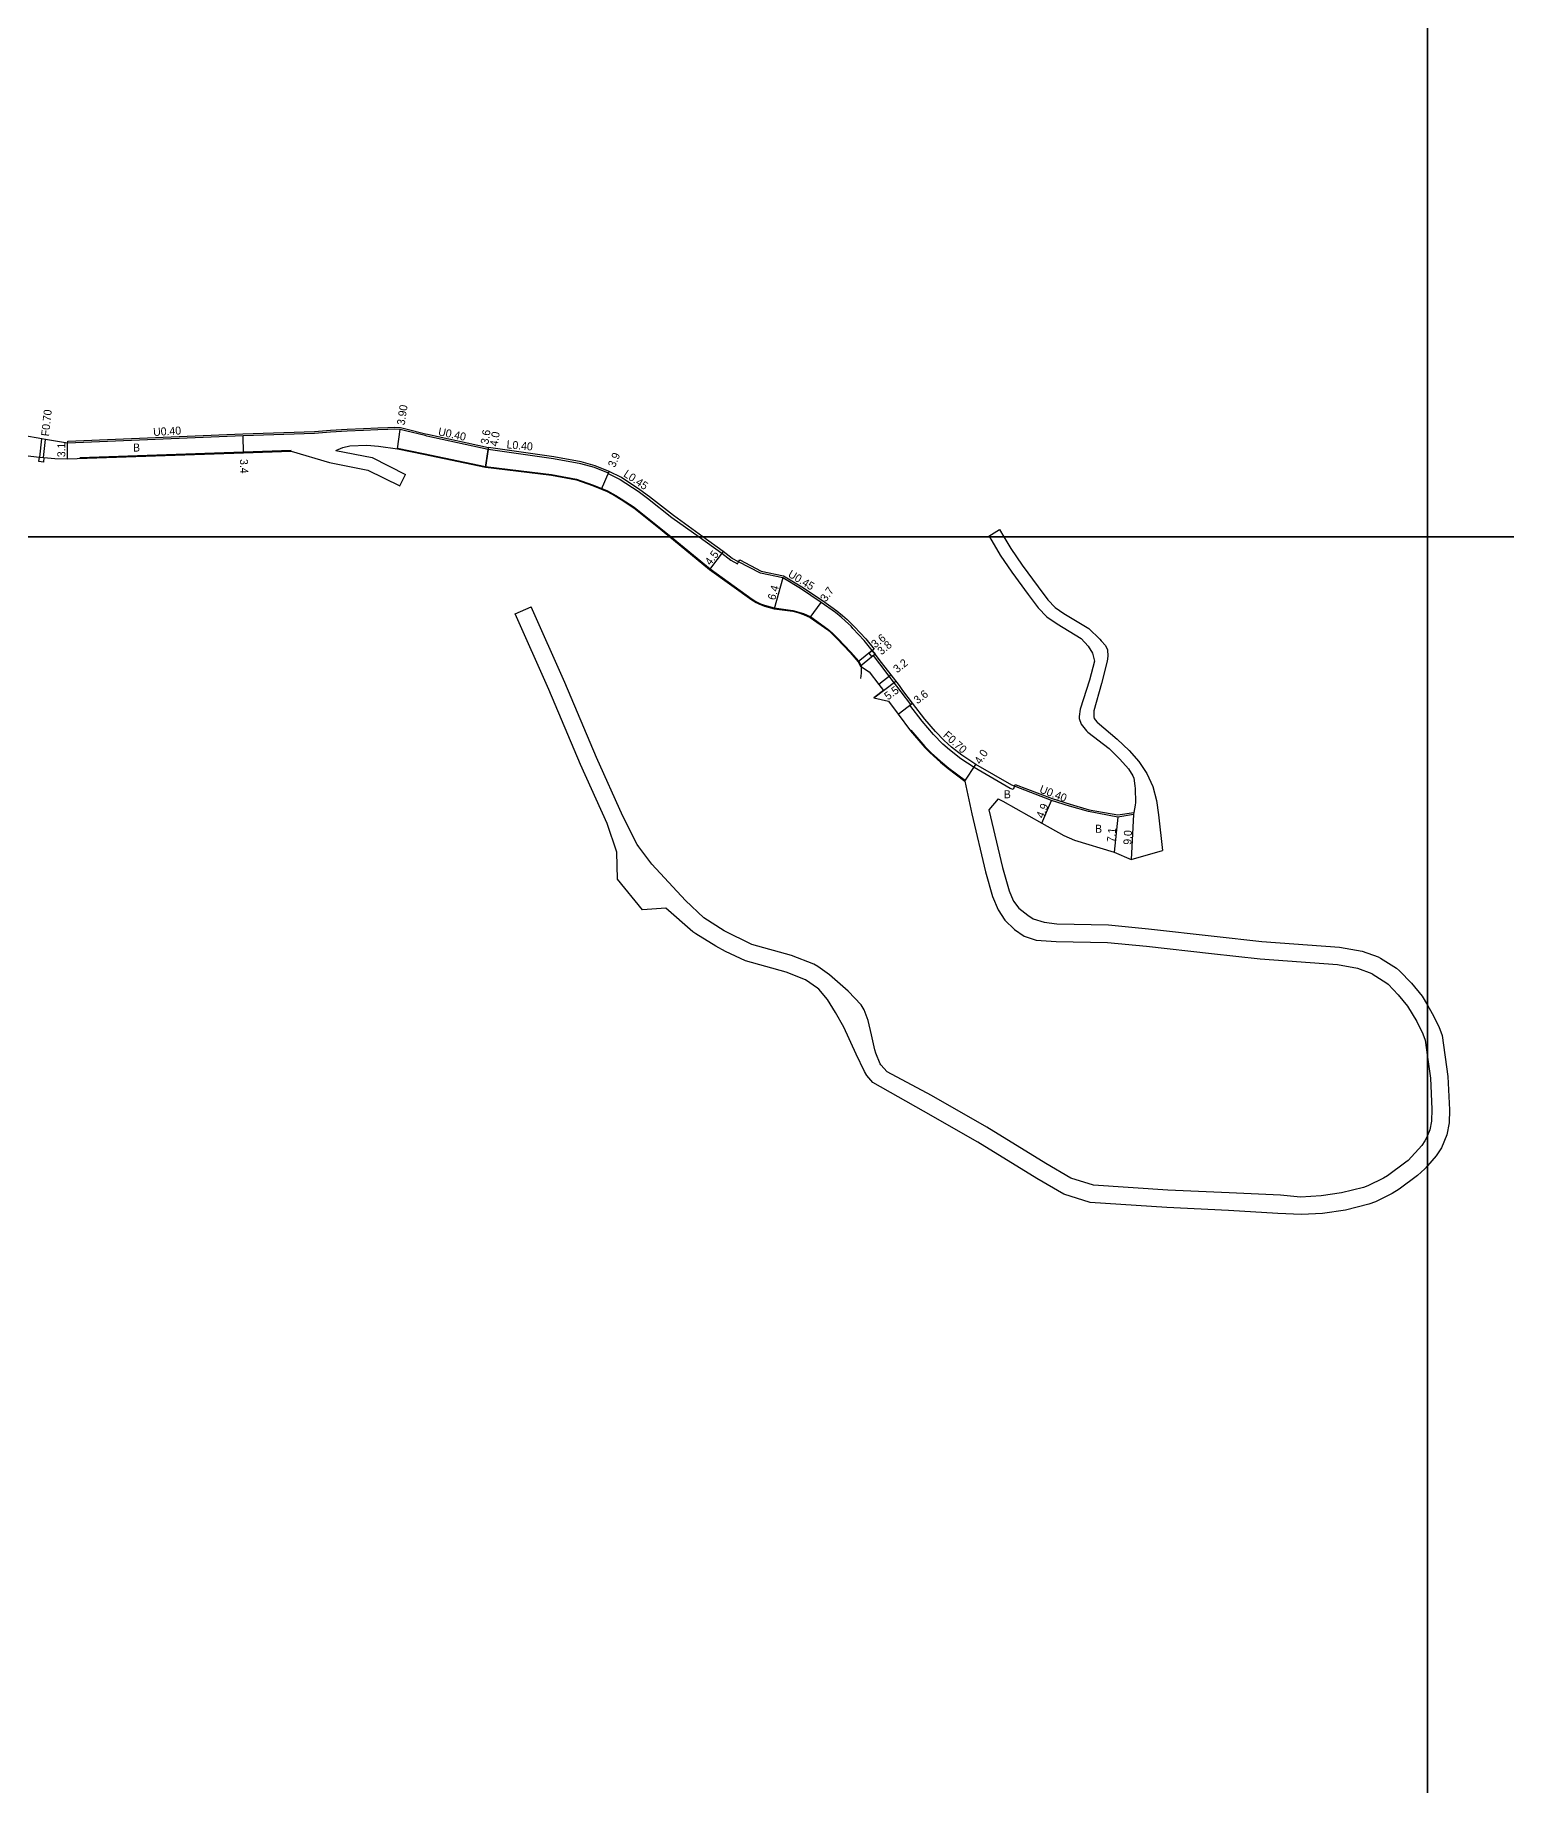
# Model space of a CAD drawing. Header units: metres. Extents: x -28000 to -23998, y -90000 to -87000.
# Drawn here: x -27478.4 to -27184.1, y -89649.8 to -89299.6 of the extents above; entities that cross this region are included whole.
import ezdxf

# ---------------------------------------------------------------- set-up
doc = ezdxf.new("R2010")
doc.units = ezdxf.units.M
doc.header["$LTSCALE"] = 2.5
for name, color, linetype in [('側溝・桝', 7, 'Continuous'), ('図郭', 7, 'Continuous'), ('幅員', 7, 'Continuous'), ('歩道・分離帯・安全施設', 7, 'Continuous'), ('舗装', 7, 'Continuous'), ('道路', 7, 'Continuous')]:
    doc.layers.add(name, color=color, linetype=linetype)
doc.styles.get("Standard").update_dxf_attribs({"font": ''})
doc.styles.get('Standard').set_extended_font_data('@MS PGothic')

msp = doc.modelspace()

# ---------------------------------------------------------------- linework, layer by layer
at = {"layer": '側溝・桝', "flags": 128}
for points in [[(-27477.4, -89384.05), (-27477, -89380.39)], [(-27471.87, -89381.28), (-27471.84, -89380.88), (-27436.8, -89379.41), (-27422.52, -89378.91), (-27419.31, -89378.66), (-27415.98, -89378.49), (-27412.71, -89378.32), (-27409.87, -89378.17), (-27407.84, -89378.1), (-27406.42, -89378.09), (-27405.3, -89378.14), (-27404.22, -89378.38), (-27400.29, -89379.37), (-27399.93, -89379.45), (-27387.69, -89382.12)], [(-27476.7, -89384.13), (-27476.31, -89380.51)], [(-27363.75, -89387.28), (-27366.52, -89386.16), (-27369.28, -89385.38), (-27374.7, -89384.38), (-27387.76, -89382.51)], [(-27363.77, -89387.33), (-27361.37, -89388.52), (-27357.8, -89390.89), (-27355.95, -89392.23), (-27351.03, -89396.12), (-27345.63, -89400)], [(-27345.63, -89400), (-27341.09, -89403.26), (-27339.27, -89404.69), (-27337.92, -89405.39), (-27337.71, -89404.99)], [(-27303.28, -89433.52), (-27305.21, -89430.99), (-27307.59, -89427.85), (-27309.5, -89425.37), (-27310.77, -89423.71)], [(-27282.53, -89449.88), (-27282.79, -89450.54), (-27283.4, -89450.3), (-27290.62, -89446.11), (-27293.3, -89444.37), (-27295.58, -89442.62), (-27296.9, -89441.43), (-27298.78, -89439.51), (-27301.04, -89436.89), (-27303.48, -89433.67), (-27302.92, -89433.25)], [(-27282.53, -89449.88), (-27282.39, -89449.51), (-27275.04, -89452.36), (-27271.45, -89453.44), (-27267.64, -89454.57), (-27261.9, -89455.62), (-27258.71, -89455.1)]]:
    msp.add_lwpolyline(points, dxfattribs=at)
for points in [[(-27477.59, -89384.93), (-27477.49, -89384.04), (-27477.4, -89384.05), (-27476.7, -89384.13), (-27476.59, -89384.14), (-27476.7, -89385.04)], [(-27311.61, -89423.23), (-27311.33, -89423.01), (-27310.98, -89422.73), (-27310.42, -89423.43), (-27310.77, -89423.71), (-27311.05, -89423.93)]]:
    msp.add_lwpolyline(points, close=True, dxfattribs=at)
at = {"layer": '側溝・桝'}
for points in [[(-27363.77, -89387.33), (-27363.59, -89386.92)], [(-27337.71, -89404.99), (-27337.5, -89404.59), (-27333.18, -89406.85), (-27328.71, -89407.78), (-27325.08, -89409.97), (-27320.97, -89412.74), (-27318.08, -89414.8), (-27316.92, -89415.72), (-27316.02, -89416.5), (-27314.92, -89417.58), (-27314.53, -89418), (-27312.26, -89420.42), (-27310.63, -89422.45), (-27310.98, -89422.73)]]:
    msp.add_lwpolyline(points, dxfattribs=at)
at = {"layer": '図郭'}
for points in [[(-28000, -89400), (-27200, -89400), (-27200, -88800), (-28000, -88800)], [(-27200, -89400), (-26400, -89400), (-26400, -88800), (-27200, -88800)], [(-28000, -90000), (-27200, -90000), (-27200, -89400), (-28000, -89400)], [(-27200, -90000), (-26400, -90000), (-26400, -89400), (-27200, -89400)]]:
    msp.add_lwpolyline(points, close=True, dxfattribs=at)
at = {"layer": '幅員', "flags": 128}
for points in [[(-27436.67, -89383.17), (-27436.79, -89379.81)], [(-27471.87, -89384.38), (-27471.87, -89381.28)], [(-27388.31, -89386.07), (-27387.69, -89382.12)], [(-27365.09, -89390.49), (-27363.59, -89386.92)], [(-27340.82, -89402.9), (-27343.52, -89406.5)], [(-27328.88, -89408.21), (-27330.6, -89414.37)], [(-27323.38, -89416.11), (-27321.22, -89413.11)], [(-27310.98, -89422.73), (-27313.8, -89424.97)], [(-27310.42, -89423.43), (-27313.33, -89425.87)], [(-27310.65, -89432.17), (-27306.27, -89428.85)], [(-27307.23, -89427.58), (-27309.7, -89429.53)], [(-27305.79, -89435.43), (-27302.92, -89433.25)], [(-27292.47, -89448.84), (-27290.26, -89445.51)], [(-27277.08, -89457.26), (-27275.17, -89452.74)], [(-27261.9, -89456.03), (-27262.61, -89463.09)], [(-27258.79, -89455.52), (-27259.25, -89464.51)]]:
    msp.add_lwpolyline(points, dxfattribs=at)
at = {"layer": '幅員'}
for points in [[(-27405.94, -89382.4), (-27405.36, -89378.54)], [(-27387.76, -89382.51), (-27388.31, -89386.07)]]:
    msp.add_lwpolyline(points, dxfattribs=at)
at = {"layer": '歩道・分離帯・安全施設', "flags": 128}
for points in [[(-27469.45, -89384.15), (-27436.67, -89383.02), (-27427.15, -89382.68)], [(-27405.91, -89382.23), (-27400.68, -89383.33), (-27388.29, -89385.92), (-27375.11, -89387.51), (-27370.11, -89388.43), (-27366.89, -89389.58), (-27365.03, -89390.35), (-27363.94, -89390.81), (-27362.23, -89391.72), (-27361.18, -89392.37), (-27358.6, -89394.09), (-27352.92, -89398.58), (-27351.19, -89400)], [(-27351.19, -89400), (-27343.43, -89406.38), (-27334.97, -89412.48), (-27334.24, -89412.95), (-27333.33, -89413.4), (-27332.53, -89413.68), (-27330.57, -89414.22), (-27326.86, -89414.73), (-27325.69, -89415.03), (-27324.73, -89415.36), (-27323.3, -89415.98), (-27319.88, -89418.43), (-27319.02, -89419.17), (-27317.85, -89420.3), (-27315.28, -89423.05), (-27313.67, -89424.89), (-27313.18, -89425.84), (-27313.21, -89427.23), (-27313.34, -89428.32)], [(-27303.25, -89438.69), (-27300.45, -89441.93), (-27299.21, -89443.18), (-27297.37, -89444.84), (-27295.66, -89446.28), (-27292.38, -89448.72)]]:
    msp.add_lwpolyline(points, dxfattribs=at)
at = {"layer": '道路', "flags": 128}
for points in [[(-27387.69, -89382.12), (-27387.76, -89382.51), (-27400.01, -89379.84), (-27400.38, -89379.76), (-27404.31, -89378.77), (-27405.36, -89378.54), (-27406.42, -89378.49), (-27407.83, -89378.5), (-27409.85, -89378.57), (-27412.69, -89378.72), (-27415.96, -89378.89), (-27419.28, -89379.06), (-27422.5, -89379.31), (-27436.79, -89379.81), (-27471.87, -89381.28), (-27476.31, -89380.51), (-27477, -89380.39), (-27480.83, -89379.72), (-27480.71, -89379.03), (-27482.29, -89378.86)], [(-27482.29, -89383.48), (-27481.46, -89383.57), (-27477.49, -89384.04), (-27477.4, -89384.05), (-27476.7, -89384.13), (-27476.59, -89384.14), (-27474.42, -89384.31), (-27471.87, -89384.38), (-27436.67, -89383.17), (-27427.14, -89382.83)], [(-27405.94, -89382.4), (-27400.71, -89383.48), (-27388.31, -89386.07), (-27375.14, -89387.65), (-27370.15, -89388.58), (-27366.94, -89389.72), (-27365.09, -89390.49), (-27363.97, -89390.96), (-27362.42, -89391.78), (-27361.2, -89392.54), (-27358.69, -89394.21), (-27353.01, -89398.7), (-27351.43, -89400)], [(-27344.86, -89400), (-27350.76, -89395.76), (-27355.53, -89391.98), (-27357.46, -89390.58), (-27361.15, -89388.13), (-27363.59, -89386.92), (-27366.39, -89385.78), (-27369.19, -89384.99), (-27374.63, -89383.98), (-27387.69, -89382.12)], [(-27351.43, -89400), (-27343.52, -89406.5), (-27335.09, -89412.58), (-27334.23, -89413.11), (-27333.54, -89413.46), (-27332.54, -89413.83), (-27330.6, -89414.37), (-27326.89, -89414.87), (-27325.88, -89415.13), (-27324.75, -89415.52), (-27323.38, -89416.11), (-27319.9, -89418.61), (-27319.12, -89419.28), (-27318.05, -89420.31), (-27315.39, -89423.15), (-27313.8, -89424.97), (-27313.33, -89425.87), (-27311.64, -89427.01)], [(-27258.79, -89455.52), (-27261.9, -89456.03), (-27267.73, -89454.96), (-27271.56, -89453.83), (-27275.17, -89452.74), (-27282.53, -89449.88), (-27283.1, -89449.66), (-27290.26, -89445.51), (-27293.07, -89443.68), (-27295.17, -89442.04), (-27296.6, -89440.76), (-27298.34, -89438.95), (-27300.5, -89436.45), (-27302.92, -89433.25), (-27304.85, -89430.71), (-27305.57, -89429.76), (-27307.23, -89427.58), (-27309.14, -89425.1), (-27310.42, -89423.43), (-27310.98, -89422.73), (-27312.6, -89420.72), (-27314.86, -89418.31), (-27315.24, -89417.89), (-27316.33, -89416.83), (-27317.21, -89416.07), (-27318.35, -89415.16), (-27321.22, -89413.11), (-27325.32, -89410.35), (-27328.88, -89408.21), (-27333.33, -89407.28), (-27337.71, -89404.99), (-27339.02, -89404.31), (-27340.82, -89402.9), (-27344.86, -89400)], [(-27287.67, -89399.84), (-27285.52, -89398.56)], [(-27287.67, -89399.84), (-27287.57, -89400)], [(-27287.57, -89400), (-27285.39, -89403.66), (-27283.08, -89407.09), (-27279.82, -89411.51), (-27277.79, -89414.21), (-27276.07, -89416.02), (-27274.03, -89417.41), (-27269.25, -89420.32), (-27267.81, -89421.83), (-27266.97, -89423.27), (-27266.6, -89424.6), (-27266.59, -89424.85), (-27267.56, -89428.63), (-27269.42, -89434.46), (-27269.65, -89435.95), (-27269.63, -89436.34), (-27269.25, -89437.48), (-27268.16, -89438.81), (-27267.86, -89439.09), (-27263.64, -89442.34), (-27261.47, -89444.44), (-27259.78, -89446.4), (-27258.89, -89447.81), (-27258.72, -89448.24), (-27258.49, -89449.78), (-27258.46, -89450.34), (-27258.38, -89453.16), (-27258.41, -89453.64), (-27258.71, -89455.1), (-27258.79, -89455.52)], [(-27285.52, -89398.56), (-27284.66, -89400)], [(-27284.66, -89400), (-27283.27, -89402.33), (-27281.03, -89405.65), (-27277.81, -89410.02), (-27275.88, -89412.59), (-27274.44, -89414.1), (-27272.68, -89415.31), (-27267.67, -89418.35), (-27265.47, -89420.49), (-27265.22, -89420.78), (-27264.39, -89421.75), (-27263.95, -89422.57), (-27263.87, -89423.87), (-27264.02, -89424.87), (-27265.16, -89429.32), (-27266.71, -89434.77), (-27266.68, -89435.99), (-27266.65, -89436.31), (-27266.11, -89437.01), (-27266.05, -89437.06), (-27262, -89440.45), (-27259.66, -89442.72), (-27257.73, -89444.94), (-27256.09, -89447.32), (-27254.93, -89449.94), (-27254.16, -89452.76), (-27253.75, -89455.57)], [(-27382.37, -89415.42), (-27379.17, -89414)], [(-27200, -89525.8), (-27200.51, -89526.39), (-27201.99, -89527.74), (-27205.62, -89530.44), (-27207.05, -89531.33), (-27210.4, -89533.01), (-27211.72, -89533.49), (-27216.38, -89534.64), (-27220.97, -89535.32), (-27225.19, -89535.51), (-27229.88, -89535.34), (-27239.78, -89534.7), (-27252.12, -89534.15), (-27267.42, -89533.12), (-27272.7, -89531.45), (-27278.1, -89528.33), (-27289.88, -89521.07), (-27300.74, -89514.84), (-27310.89, -89509.15), (-27312.08, -89507.7), (-27312.56, -89506.93), (-27314.24, -89503.45), (-27316.67, -89498.04), (-27318.33, -89495.13), (-27319.95, -89492.51), (-27321.66, -89490.47), (-27321.91, -89490.24), (-27324.31, -89488.56), (-27328.22, -89487.05), (-27336.32, -89484.78), (-27340.35, -89482.9), (-27342.29, -89481.83), (-27346.25, -89479.39), (-27346.84, -89478.97), (-27352.24, -89474.29), (-27356.9, -89474.57), (-27361.9, -89468.49), (-27362.05, -89463.06), (-27364.01, -89457.36), (-27369.31, -89445.54), (-27375.66, -89430.55), (-27382.37, -89415.42)], [(-27200, -89519.7), (-27200.48, -89520.75), (-27200.51, -89520.8), (-27201.12, -89521.72), (-27203.88, -89524.72), (-27204.29, -89525.09), (-27207.97, -89527.79), (-27208.81, -89528.29), (-27211.92, -89529.82), (-27212.81, -89530.14), (-27217.17, -89531.2), (-27221.26, -89531.81), (-27225.4, -89532.06), (-27229.37, -89531.67), (-27239.64, -89531.21), (-27251.91, -89530.65), (-27266.77, -89529.66), (-27271.28, -89528.23), (-27276.3, -89525.33), (-27288.09, -89518.06), (-27299.13, -89511.73), (-27308.02, -89507.02), (-27309.25, -89505.59), (-27309.39, -89505.36), (-27310.28, -89503.28), (-27310.51, -89502.56), (-27311.17, -89499.58), (-27311.84, -89496.7), (-27312.63, -89494.57), (-27313.19, -89493.56), (-27315.8, -89490.84), (-27319.55, -89487.61), (-27321.84, -89485.93), (-27322.66, -89485.45), (-27327.12, -89483.72), (-27335.07, -89481.5), (-27340.58, -89478.77), (-27344.69, -89476.18), (-27348.34, -89472.75), (-27355.08, -89465.47), (-27357.68, -89461.98), (-27357.98, -89461.5), (-27360.85, -89455.85), (-27366.11, -89444.12), (-27372.45, -89429.15), (-27379.17, -89414)], [(-27311.64, -89427.01), (-27309.7, -89429.53), (-27308.77, -89430.75)], [(-27308.77, -89430.75), (-27310.65, -89432.17), (-27307.72, -89432.88)], [(-27307.72, -89432.88), (-27305.79, -89435.43), (-27303.37, -89438.78), (-27300.5, -89442.11), (-27299.46, -89443.16), (-27297.34, -89445.07), (-27295.79, -89446.36), (-27292.47, -89448.84)], [(-27285.85, -89452.39), (-27284.92, -89452.89), (-27277.08, -89457.26), (-27272.68, -89459.74), (-27270.54, -89460.67), (-27262.61, -89463.09), (-27259.25, -89464.51), (-27252.99, -89462.71)], [(-27253.75, -89455.57), (-27252.99, -89462.71)], [(-27200, -89493.67), (-27199.02, -89495.32), (-27197.72, -89497.95), (-27197.07, -89499.71), (-27195.92, -89507.95), (-27195.58, -89514.56), (-27195.67, -89517.17), (-27196.09, -89519.61), (-27197.21, -89522.17), (-27198.23, -89523.77), (-27200, -89525.8)], [(-27200, -89504.03), (-27199.41, -89508.28), (-27199.09, -89514.48), (-27199.18, -89516.83), (-27199.5, -89518.6), (-27200, -89519.7)]]:
    msp.add_lwpolyline(points, dxfattribs=at)
at = {"layer": '道路'}
for points in [[(-27427.14, -89382.83), (-27419.5, -89385.11), (-27411.81, -89386.63), (-27405.46, -89389.82)], [(-27418.25, -89382.72), (-27416.85, -89382.11), (-27415.41, -89381.77), (-27412.02, -89381.63), (-27409.73, -89381.84), (-27405.94, -89382.4)], [(-27418.25, -89382.72), (-27410.97, -89384.16), (-27404.3, -89387.51)], [(-27405.46, -89389.82), (-27404.3, -89387.51)], [(-27292.47, -89448.84), (-27291.11, -89455.41), (-27288.32, -89467.02), (-27286.95, -89471.91), (-27285.85, -89474.59), (-27284.5, -89476.66), (-27282.55, -89478.55), (-27280.65, -89479.85), (-27280.64, -89479.85), (-27278.25, -89480.69), (-27274.21, -89480.91), (-27263.94, -89481.1), (-27256.16, -89481.88), (-27243.15, -89483.34), (-27233.43, -89484.41), (-27217.98, -89485.56), (-27213.98, -89486.24), (-27211.1, -89487.32), (-27211.03, -89487.36), (-27208.12, -89489.27), (-27207.85, -89489.49), (-27205.82, -89491.57), (-27203.96, -89493.84), (-27202.14, -89496.93), (-27200.94, -89499.36), (-27200.47, -89500.68), (-27200, -89504.03)], [(-27285.85, -89452.39), (-27287.71, -89454.59), (-27284.93, -89466.13), (-27283.63, -89470.77), (-27282.8, -89472.75), (-27282.75, -89472.85), (-27281.67, -89474.23), (-27279.92, -89475.64), (-27279.87, -89475.67), (-27278.79, -89476.37), (-27276.64, -89477.08), (-27274.07, -89477.41), (-27263.73, -89477.6), (-27255.79, -89478.4), (-27242.61, -89479.88), (-27233.12, -89480.93), (-27217.56, -89482.08), (-27213.06, -89482.85), (-27209.85, -89484.01), (-27209.41, -89484.23), (-27206.21, -89486.29), (-27205.6, -89486.78), (-27203.21, -89489.23), (-27201.08, -89491.83), (-27200, -89493.67)]]:
    msp.add_lwpolyline(points, dxfattribs=at)

# ---------------------------------------------------------------- texts
at = {"layer": '側溝・桝'}
for s, rotation, p in [('F0.70', 83.803, (-27475.58, -89379.95)), ('U0.40', 3.2508, (-27454.71, -89379.83)), ('U0.40', 348.1966, (-27397.88, -89379.67)), ('L0.40', 354.8933, (-27384.15, -89382.29)), ('L0.45', 326.4241, (-27360.86, -89387.8)), ('U0.45', 328.9606, (-27327.98, -89407.88)), ('F0.70', 317.8783, (-27296.95, -89439.85)), ('U0.40', 339.3226, (-27277.7, -89451.09))]:
    msp.add_text(s, height=1.6, rotation=rotation, dxfattribs=at).set_placement(p)
at = {"layer": '幅員'}
for s, rotation, p in [('3.90', 81.4618, (-27404.48, -89377.75)), ('3.6', 81.0685, (-27387.74, -89381.58)), ('4.0', 81.1475, (-27385.89, -89381.98)), ('3.1', 89.9514, (-27472.32, -89384.07)), ('3.9', 67.2162, (-27362.45, -89386.26)), ('3.4', 272.0669, (-27437.42, -89384.46)), ('4.5', 53.06, (-27343.33, -89405.83)), ('6.4', 74.3544, (-27330.41, -89412.76)), ('3.7', 54.3648, (-27320.25, -89413.12)), ('3.6', 38.5549, (-27310.4, -89422.33)), ('3.8', 40.0315, (-27309.14, -89423.72)), ('3.2', 38.4129, (-27306.01, -89427.31)), ('5.5', 36.1468, (-27307.85, -89432.73)), ('3.6', 37.3106, (-27301.96, -89433.52)), ('4.0', 56.3534, (-27289.37, -89445.62)), ('4.9', 67.1113, (-27276.84, -89456.43)), ('7.1', 84.3197, (-27262.51, -89461.14)), ('9.0', 87.0866, (-27259.2, -89461.61))]:
    msp.add_text(s, height=1.6, rotation=rotation, dxfattribs=at).set_placement(p)
at = {"layer": '舗装'}
for p in [(-27458.77, -89382.94), (-27284.69, -89452.28), (-27266.44, -89459.18)]:
    msp.add_text('B', height=1.6, dxfattribs=at).set_placement(p)

doc.saveas('drawing.dxf')
